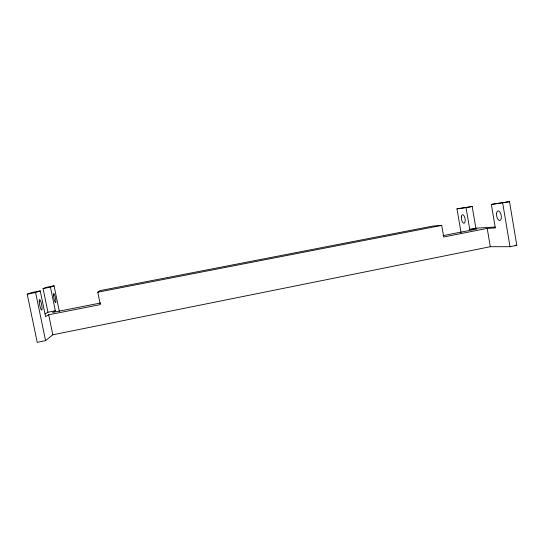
<?xml version="1.0" encoding="UTF-8"?>
<svg xmlns="http://www.w3.org/2000/svg" width="544" height="544" viewBox="0 0 544 544"><rect width="100%" height="100%" fill="white"/><g stroke="black" fill="none" stroke-linecap="round" stroke-linejoin="round"><path stroke-width="0.82" d="M45.58 340.646L52.822 334.784L490.3 246.704L510.014 246.711L516.8 245.337L509.51 201.661L491.341 204.422L495.305 227.95L487.2 228.405L443.714 236.973L441.708 225.4L432.834 226.073L99.98 290.646L97.804 292.203L100.314 304.613L48.681 314.786L45.574 316.656L40.236 290.877L32.15 292.427L27.2 294.175L37.23 342.339L45.58 340.646L35.605 292.563L40.236 290.877M59.316 311.304L54.074 285.831L50.456 287.15L55.325 310.78L52.578 312.433L100.742 302.96M45.172 313.834L47.954 312.229L55.325 310.78M47.954 312.229L43.058 288.565L46.927 287.198L54.074 285.831M461.067 232.696L456.974 208.821L466.038 207.658L469.744 229.378L475.871 228.174L495.183 227.045M443.054 235.647L476.993 228.976L469.744 229.378M97.804 292.203L441.708 225.4M27.2 294.175L35.605 292.563M491.341 204.422L509.51 201.661M456.974 208.821L472.185 206.482L475.871 228.174M43.058 288.565L50.456 287.15M466.038 207.658L472.185 206.482M515.107 245.344L516.8 245.337M48.681 314.786L52.822 334.784M487.2 228.405L490.3 246.704M502.683 202.973L510.014 246.711M461.332 216.934A4.345 1.822 79.3 0 0 463.998 223.23A4.345 1.822 79.3 0 0 464.501 216.689A4.345 1.822 79.3 0 0 461.332 216.934M496.57 213.438A4.855 2.278 79.2 0 0 499.732 220.47A4.855 2.278 79.2 0 0 500.528 213.132A4.855 2.278 79.2 0 0 496.57 213.438M53.509 295.086A4.746 0.762 78.7 0 0 55.434 302.695A4.746 0.762 78.7 0 0 55.114 296.548A4.746 0.762 78.7 0 0 53.509 295.086M39.277 301.471A5.372 0.972 78.8 0 0 41.507 310.046A5.372 0.972 78.8 0 0 41.262 303.035A5.372 0.972 78.8 0 0 39.277 301.471"/></g></svg>
